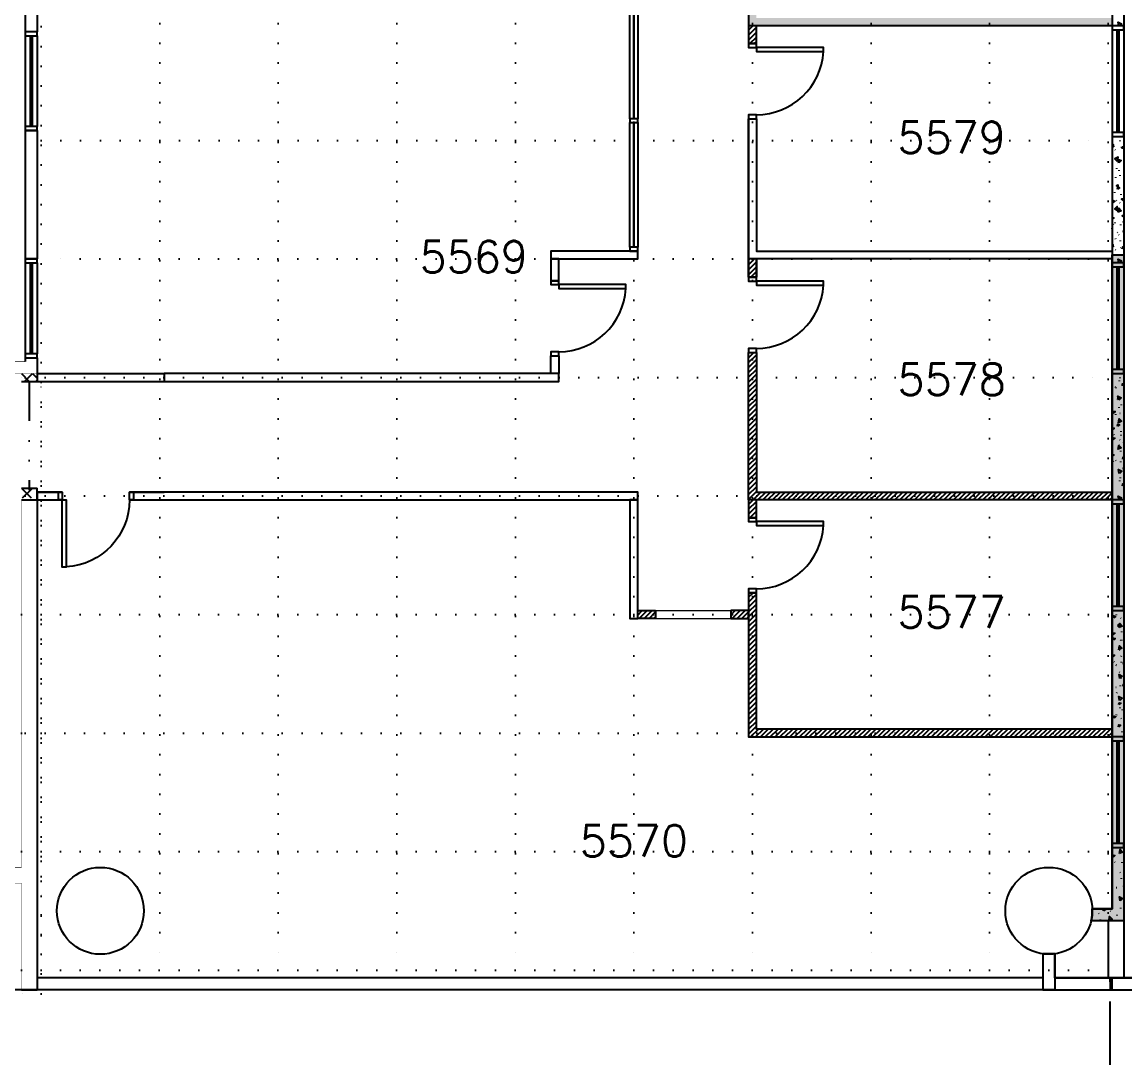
# Model space of a CAD drawing. Extents: x -68523 to 336700, y -113452 to 119396.
# Drawn here: x 185009 to 198963, y -19062 to -5952 of the extents above; entities that cross this region are included whole.
import ezdxf

# ---------------------------------------------------------------- set-up
doc = ezdxf.new("R2010")
doc.units = 0
doc.header["$LTSCALE"] = 1000
doc.header["$MEASUREMENT"] = 0
for name, pattern in [('EC-5thFloor-s6144$0$CENTER', [2, 1.25, -0.25, 0.25, -0.25]), ('S3144a$0$DIVIDE', [1.25, 0.5, -0.25, 0, -0.25, 0, -0.25]), ('S3144a$0$DOT', [0.25, 0, -0.25]), ('s5144a$0$CENTER', [2, 1.25, -0.25, 0.25, -0.25])]:
    doc.linetypes.add(name, pattern=pattern)
doc.layers.get('0').update_dxf_attribs({"linetype": 'CONTINUOUS'})
for name, color, linetype in [('EC-5thFloor-s6144$0$-3', 1, 'CONTINUOUS'), ('EC-5thFloor-s6144$0$-4', 1, 'CONTINUOUS'), ('EC-5thFloor-s6144$0$-8', 1, 'CONTINUOUS'), ('EC-5thFloor-s6144$0$20', 2, 'CONTINUOUS'), ('EC-5thFloor-s6144$0$ECOLUMN', 7, 'CONTINUOUS'), ('EC-5thFloor-s6144$0$EWALL', 3, 'CONTINUOUS'), ('EC-5thFloor-s6144$0$RC', 7, 'CONTINUOUS'), ('S3144a$0$-3', 7, 'CONTINUOUS'), ('S3144a$0$-4', 7, 'CONTINUOUS'), ('S3144a$0$-5', 7, 'CONTINUOUS'), ('S3144a$0$-8', 7, 'CONTINUOUS'), ('S3144a$0$11', 14, 'CONTINUOUS'), ('S3144a$0$17', 14, 'CONTINUOUS'), ('S3144a$0$20', 7, 'CONTINUOUS'), ('S3144a$0$4', 7, 'CONTINUOUS'), ('S3144a$0$6', 7, 'CONTINUOUS'), ('S3144a$0$EWALL', 3, 'CONTINUOUS'), ('S3144a$0$GA', 253, 'CONTINUOUS'), ('S3144a$0$ld11-hatch', 2, 'CONTINUOUS'), ('S3144a$0$N-DRYWALL', 2, 'CONTINUOUS'), ('S3144a$0$ROOM-NO', 4, 'CONTINUOUS'), ('s5144a$0$-4', 7, 'CONTINUOUS'), ('s5144a$0$area-cfa', 40, 'CONTINUOUS'), ('s5144a$0$ld11-hatch', 2, 'CONTINUOUS'), ('s5144a$0$RC', 2, 'CONTINUOUS')]:
    doc.layers.add(name, color=color, linetype=linetype)
for name, color, linetype, lineweight in [('EC-5thFloor-s6144$0$EWINDOW', 9, 'CONTINUOUS', 9), ('EC-5thFloor-s6144$0$existing-phase', 13, 'CONTINUOUS', 13), ('S3144a$0$EWINDOW', 9, 'CONTINUOUS', 9), ('S3144a$0$LP - Loose Furniture', 1, 'CONTINUOUS', 9), ('s5144a$0$existing-phase', 13, 'CONTINUOUS', 13)]:
    doc.layers.add(name, color=color, linetype=linetype, lineweight=lineweight)
doc.styles.add('S3144a$0$STANDARD', font='SIMPLEX')
pattern_1 = [(45, (1e-10, -250000), (-30.9359217, 30.9359217), [])]

# ---------------------------------------------------------------- blocks, each defined once
blk = doc.blocks.new('s5144a')
at = {"layer": 's5144a$0$-4', "color": 52, "linetype": 'Continuous'}
for p, q in [((198075, -18050), (198775, -18050)), ((198775, -18050), (198775, -18200)), ((198775, -18050), (198775, -18200)), ((198775, -18050), (198775, -18200)), ((197925, -18200), (198775, -18200))]:
    blk.add_line(p, q, dxfattribs=at)
at = {"layer": 's5144a$0$area-cfa', "color": 40, "linetype": 's5144a$0$CENTER'}
blk.add_lwpolyline([(198775, -18050.00041), (218475, -18050.00041), (218475, -38550.00041), (217000, -38550.00041), (217000, -39600.00041), (198775, -39600.00041)], close=True, dxfattribs=at)
at = {"layer": 's5144a$0$existing-phase', "linetype": 's5144a$0$CENTER'}
blk.add_lwpolyline([(198775, -18050.00041), (218475, -18050.00041), (218475, -38550.00041), (217000, -38550.00041), (217000, -39600.00041), (198775, -39600.00041)], close=True, dxfattribs=at)
at = {"layer": 's5144a$0$ld11-hatch'}
blk.add_lwpolyline([(198075, -17744.9, -0.0020680743), (197922.9868, -17744.58146), (197925, -18199.9), (210299.9, -18199.9), (210299.9, -18274.9), (215550.00001, -18275.00041), (215549.9, -20550), (215775.00001, -20549.89762), (215775.00001, -18275.00041), (218200, -18275.00041), (218199.91578, -38549.9158), (218424.9, -38549.90001), (218425, -18050.00041), (198075, -18049.8)], format="xyb", close=True, dxfattribs=at)
at = {"layer": 's5144a$0$RC', "linetype": 'Continuous'}
for p, q in [((198075, -18049.9), (198775, -18049.9)), ((197925, -18199.9), (198775, -18199.9))]:
    blk.add_line(p, q, dxfattribs=at)
at = {"layer": 's5144a$0$RC'}
for p, q in [((198800, -18199.9), (198800, -18049.9)), ((198800, -18049.9), (201850, -18049.9)), ((198800, -18199.9), (201850, -18199.9))]:
    blk.add_line(p, q, dxfattribs=at)
blk = doc.blocks.new('S3144a$0$D85')
at = {"layer": 'S3144a$0$6', "color": 7, "linetype": 'Continuous'}
for points in [[(-900, 100), (-850, 100), (-850, 950), (-900, 950)], [(-900, 100), (-950, 100), (-950, 0), (-900, 0)], [(0, 100), (-50, 100), (-50, 0), (0, 0)]]:
    blk.add_lwpolyline(points, close=True, dxfattribs=at)
blk.add_arc((-900, 100), 850, 360, 86.6277, dxfattribs=at)

msp = doc.modelspace()

# ---------------------------------------------------------------- hatches: boundary and pattern name
at = {"layer": 'S3144a$0$17', "linetype": 'Continuous'}
h = msp.add_hatch(color=14, dxfattribs=at)
h.dxf.hatch_style = 1
h.paths.add_polyline_path([(194199.6, -6000), (194199.6, -4175), (194299.6, -4175), (194299.6, -5900), (198800, -5900), (198799.6, -6000)])
h = msp.add_hatch(dxfattribs=at)
h.set_pattern_fill('ANSI31', color=14, scale=350)
h.set_pattern_definition(pattern_1)
h.paths.add_polyline_path([(194199.6, -10132.5), (194299.6, -10132.5), (194299.6, -11900), (198800, -11900), (198800, -12000), (194299.6, -12000), (194199.6, -12000)])
h.paths.add_polyline_path([(194199.6, -12225), (194299.6, -12225), (194299.6, -12000), (194199.6, -12000)])
h.paths.add_polyline_path([(194199.6, -9182.5), (194299.6, -9182.5), (194299.6, -8950), (194199.6, -8950)], flags=0)
h.paths.add_polyline_path([(194199.6, -6225), (194299.6, -6225), (194299.6, -6000), (194199.6, -6000)])
edge = h.paths.add_edge_path(flags=17)
edge.add_line((194199.6, -9182.5), (194199.6, -7175))
edge.add_line((194199.6, -7175), (194299.6, -7175))
edge.add_line((194299.6, -7175), (194299.6, -8850))
edge.add_line((194299.6, -8850), (198800, -8850))
edge.add_line((198800, -8850), (198800, -8950))
edge.add_line((198800, -8950), (194299.6, -8950))
edge.add_line((194299.6, -8950), (194299.6, -9182.5))
edge.add_line((194299.6, -9182.5), (194199.6, -9182.5))
edge.add_line((194199.6, -9182.5), (194199.6, -7175))
h.paths.add_polyline_path([(194199.6, -9182.5), (194199.6, -7175), (194299.6, -7175), (194299.6, -8850), (198800, -8850), (198800, -8950), (194299.6, -8950), (194299.6, -9182.5)], flags=17)
edge = h.paths.add_edge_path(flags=0)
edge.add_line((194199.6, -7175), (194199.6, -9000))
h = msp.add_hatch(dxfattribs=at)
h.set_pattern_fill('ANSI31', color=14, scale=350)
h.set_pattern_definition(pattern_1)
h.paths.add_polyline_path([(194199.6, -6225), (194299.6, -6225), (194299.6, -6000), (194199.6, -6000)])
h = msp.add_hatch(dxfattribs=at)
h.set_pattern_fill('ANSI31', color=14, scale=350)
h.set_pattern_definition(pattern_1)
h.paths.add_polyline_path([(194199.6, -9182.5), (194299.6, -9182.5), (194299.6, -8950), (194199.6, -8950)])
h = msp.add_hatch(dxfattribs=at)
h.set_pattern_fill('ANSI31', color=14, scale=350)
h.set_pattern_definition(pattern_1)
h.paths.add_polyline_path([(198800, -15000), (198800, -14900), (194299.6, -14900), (194299.6, -13175), (194199.6, -13175), (194199.6, -15000)])
h = msp.add_hatch(dxfattribs=at)
h.set_pattern_fill('ANSI31', color=14, scale=350)
h.set_pattern_definition(pattern_1)
h.paths.add_polyline_path([(193025, -13400), (193025, -13500), (192800, -13500), (192800, -13400)])
h = msp.add_hatch(dxfattribs=at)
h.set_pattern_fill('ANSI31', color=14, scale=350)
h.set_pattern_definition(pattern_1)
h.paths.add_polyline_path([(193975, -13400), (193975, -13500), (194199.6, -13500), (194199.6, -13400)])
at = {"layer": 'S3144a$0$ld11-hatch'}
h = msp.add_hatch(dxfattribs=at)
h.set_pattern_fill('DOTS', color=256, scale=1000, style=0)
edge = h.paths.add_edge_path()
edge.add_line((198800, -8900), (198950, -8900))
edge.add_line((198950, -8900), (198950, -17325))
edge.add_line((198950, -17325), (198535.6, -17325))
edge.add_arc((198000.4, -17200), 549.6, 346.85515, 362.60814)
edge.add_line((198549.4, -17175), (198800, -17175))
edge.add_line((198800, -17175), (198800, -8900))

# ---------------------------------------------------------------- linework, layer by layer
at = {"color": 9, "linetype": 'S3144a$0$DIVIDE'}
msp.add_line((185100, -10500), (185100, -11875), dxfattribs=at)
msp.add_line((185100, -10500), (185100, -11875), dxfattribs=at)
at = {"layer": 'EC-5thFloor-s6144$0$-3', "linetype": 'Continuous'}
for p, q in [((198800, -7400), (198800, -9000)), ((198950, -7400), (198950, -9000)), ((198950, -9000), (198800, -9000)), ((198950, -15000), (198800, -15000)), ((198800, -16400), (198950, -16400))]:
    msp.add_line(p, q, dxfattribs=at)
at = {"layer": 'EC-5thFloor-s6144$0$-4', "linetype": 'Continuous'}
for p, q in [((198075, -17744.9), (198075, -18050)), ((198075, -17744.9), (198075, -18050)), ((198075, -18050), (198775, -18050)), ((198075, -18050), (198775, -18050)), ((197925, -18200), (198775, -18200)), ((197925, -18200), (198775, -18200))]:
    msp.add_line(p, q, dxfattribs=at)
at = {"layer": 'EC-5thFloor-s6144$0$-8', "linetype": 'Continuous'}
for p, q in [((198750, -17325), (198750, -18050)), ((198750, -17325), (198750, -18050)), ((198750, -17325), (198750, -18050)), ((198750, -17325), (198750, -18050)), ((198750, -17325), (198750, -18050)), ((198750, -17325), (198750, -18050)), ((198950, -17325), (198950, -18050))]:
    msp.add_line(p, q, dxfattribs=at)
at = {"layer": 'EC-5thFloor-s6144$0$20', "linetype": 'Continuous'}
for p, q in [((198860.3, -7808.7), (198859.7, -7800)), ((198846.7, -7922.8), (198847.3, -7914.1)), ((198890.7, -7833.4), (198891.3, -7824.7)), ((198904.3, -7898.1), (198903.7, -7889.4)), ((198835.5, -8113.1), (198834.9, -8104.4)), ((198857.3, -8212.1), (198852.1, -8215.9)), ((198915.5, -8137.8), (198916.1, -8129.1)), ((198893.7, -8236.8), (198898.9, -8240.6)), ((198815.8, -8508.2), (198819.4, -8515.4)), ((198838.8, -8498.6), (198838.2, -8489.9)), ((198935.2, -8483.5), (198931.6, -8490.7)), ((198801, -8582.3), (198805.3, -8585.6)), ((198869.6, -8615.6), (198864.5, -8619.4)), ((198881.4, -8640.3), (198886.5, -8644.1)), ((198912.2, -8523.3), (198912.8, -8514.6)), ((198950, -8607), (198945.7, -8610.3)), ((198801, -8785.2), (198817.2, -8797.5)), ((198845.7, -8701.1), (198845.1, -8692.4)), ((198905.3, -8725.8), (198905.9, -8717.1)), ((198838.3, -8832.4), (198843.5, -8836.2)), ((198912.7, -8807.7), (198907.5, -8811.5)), ((198950, -8809.9), (198933.8, -8822.2))]:
    msp.add_line(p, q, dxfattribs=at)
for points in [[(198866.8, -7711.2), (198877.5, -7661.1), (198836.4, -7681.1), (198866.1, -7710.7)], [(198884.2, -7735.9), (198873.5, -7685.8), (198914.6, -7705.8), (198884.9, -7735.4)], [(198880.1, -8041.9), (198877.7, -8017.4), (198856.5, -8023.9), (198880.1, -8041.9)], [(198870.9, -8066.6), (198873.3, -8042.1), (198894.5, -8048.6), (198870.9, -8066.6)], [(198809.8, -8236.8), (198812.2, -8212.3), (198833.4, -8218.7), (198809.8, -8236.8)], [(198941.2, -8212.1), (198938.8, -8187.6), (198917.6, -8194), (198941.2, -8212.1)], [(198872.8, -8335.2), (198865.7, -8284.4), (198834, -8317.3), (198872, -8334.9)], [(198878.2, -8359.9), (198885.3, -8309.1), (198917, -8342), (198879, -8359.6)], [(198800, -8427.3), (198800.3, -8424.2), (198821.5, -8430.6), (198800, -8447.1)], [(198951, -8402.6), (198950.7, -8399.5), (198929.5, -8405.9), (198951, -8422.4)], [(198805.3, -8585.6), (198802.8, -8561.1), (198801, -8561.7)], [(198945.7, -8610.3), (198948.2, -8585.8), (198950, -8586.4)], [(198817.2, -8797.5), (198814.8, -8773), (198801, -8777.2)], [(198933.8, -8822.2), (198936.2, -8797.7), (198950, -8801.9)], [(198887.2, -9000), (198877.3, -8953.6), (198918.4, -8973.5), (198891.8, -9000)]]:
    msp.add_lwpolyline(points, dxfattribs=at)
at = {"layer": 'EC-5thFloor-s6144$0$ECOLUMN'}
msp.add_circle((198000, -17200), 550, dxfattribs=at)
at = {"layer": 'EC-5thFloor-s6144$0$EWALL'}
for p, q in [((198950, -9000), (198800, -9000)), ((198800, -10400), (198950, -10400)), ((198800, -10400), (198800, -12000)), ((198950, -10400), (198950, -12000)), ((198950, -12000), (198800, -12000)), ((198800, -13400), (198950, -13400)), ((198800, -13400), (198800, -15000)), ((198950, -13400), (198950, -15000)), ((198800, -16400), (198800, -17175)), ((198950, -16400), (198950, -17325)), ((198800, -17175), (198549.4, -17175)), ((198950, -17325), (198535.6, -17325))]:
    msp.add_line(p, q, dxfattribs=at)
at = {"layer": 'EC-5thFloor-s6144$0$EWINDOW', "linetype": 'Continuous'}
for p, q in [((198800, -9050), (198800, -10350)), ((198862.5, -9050), (198862.5, -10350)), ((198887.5, -9070), (198862.5, -9070)), ((198887.5, -9050), (198887.5, -10350)), ((198950, -9050), (198950, -10350)), ((198887.5, -10330), (198862.5, -10330)), ((198800, -12050), (198800, -13350)), ((198862.5, -12050), (198862.5, -13350)), ((198887.5, -12070), (198862.5, -12070)), ((198887.5, -12050), (198887.5, -13350)), ((198950, -12050), (198950, -13350)), ((198887.5, -13330), (198862.5, -13330)), ((198862.5, -15050), (198862.5, -16350)), ((198887.5, -15070), (198862.5, -15070)), ((198887.5, -15050), (198887.5, -16350)), ((198887.5, -16330), (198862.5, -16330))]:
    msp.add_line(p, q, dxfattribs=at)
at = {"layer": 'EC-5thFloor-s6144$0$EWINDOW', "ltscale": 0.5}
for p, q in [((198800, -15050), (198800, -16350)), ((198950, -15050), (198950, -16350))]:
    msp.add_line(p, q, dxfattribs=at)
at = {"layer": 'EC-5thFloor-s6144$0$EWINDOW', "linetype": 'Continuous'}
for points in [[(198950, -9050), (198950, -9000), (198800, -9000), (198800, -9050)], [(198950, -10400), (198950, -10350), (198800, -10350), (198800, -10400)], [(198950, -12050), (198950, -12000), (198800, -12000), (198800, -12050)], [(198950, -13400), (198950, -13350), (198800, -13350), (198800, -13400)]]:
    msp.add_lwpolyline(points, close=True, dxfattribs=at)
at = {"layer": 'EC-5thFloor-s6144$0$EWINDOW', "ltscale": 0.5}
for points in [[(198950, -15050), (198950, -15000), (198800, -15000), (198800, -15050)], [(198950, -16400), (198950, -16350), (198800, -16350), (198800, -16400)]]:
    msp.add_lwpolyline(points, close=True, dxfattribs=at)
at = {"layer": 'EC-5thFloor-s6144$0$existing-phase', "linetype": 'EC-5thFloor-s6144$0$CENTER'}
msp.add_lwpolyline([(198775, -18050), (218475, -18050), (218475, -38550), (217000, -38550), (217000, -39600), (198775, -39600)], close=True, dxfattribs=at)
at = {"layer": 'EC-5thFloor-s6144$0$RC', "linetype": 'Continuous'}
for p, q in [((198075, -18049.9), (198775, -18049.9)), ((197925, -18199.9), (198775, -18199.9))]:
    msp.add_line(p, q, dxfattribs=at)
at = {"layer": 'EC-5thFloor-s6144$0$RC'}
for p, q in [((198800, -18050), (218424.9, -18050)), ((198800, -18200), (218424.9, -18200))]:
    msp.add_line(p, q, dxfattribs=at)
at = {"layer": 'S3144a$0$-3', "color": 9, "linetype": 'Continuous'}
for p, q in [((198800, -4400), (198800, -6000)), ((198950, -4400), (198950, -6000)), ((198950, -6000), (198800, -6000)), ((198800, -7400), (198950, -7400)), ((198800, -7400), (198800, -9000)), ((198950, -7400), (198950, -9000)), ((198950, -9000), (198800, -9000)), ((198950, -9000), (198800, -9000)), ((198800, -10400), (198950, -10400)), ((198800, -10400), (198800, -12000)), ((198950, -10400), (198950, -12000)), ((185000, -12000), (185200, -12000)), ((185200, -12000), (185200, -18200)), ((198950, -12000), (198800, -12000)), ((198800, -13400), (198950, -13400)), ((198800, -13400), (198800, -15000)), ((198950, -13400), (198950, -15000)), ((198950, -15000), (198800, -15000)), ((198950, -15000), (198800, -15000)), ((198800, -16400), (198800, -17175)), ((198800, -16400), (198950, -16400)), ((198800, -16400), (198950, -16400)), ((198950, -16400), (198950, -17325)), ((198800, -17175), (198549.4, -17175)), ((198950, -17325), (198535.6, -17325)), ((185000, -18200), (185200, -18200))]:
    msp.add_line(p, q, dxfattribs=at)
for centre in [(186000, -17200), (198000, -17200)]:
    msp.add_circle(centre, 550, dxfattribs=at)
at = {"layer": 'S3144a$0$-4', "color": 9, "linetype": 'Continuous'}
for p, q in [((185050, -4325), (185050, -6075)), ((185200, -4325), (185200, -6075)), ((185200, -6075), (185050, -6075)), ((185200, -7325), (185050, -7325)), ((185050, -7325), (185050, -8950)), ((185200, -7325), (185200, -8950)), ((185050, -8950), (185200, -8950)), ((185050, -10200), (185200, -10200)), ((185050, -10200), (185050, -10250)), ((185200, -10200), (185200, -10500)), ((185000, -10500), (185200, -10500)), ((197925, -17744.9), (197925, -18200)), ((198075, -17744.9), (198075, -18050)), ((197925, -18050), (185200, -18050)), ((198075, -18050), (198775, -18050)), ((198775, -18050), (198775, -18200)), ((198775, -18050), (198775, -18200)), ((198775, -18050), (198775, -18200)), ((197925, -18200), (185200, -18200)), ((197925, -18200), (198775, -18200))]:
    msp.add_line(p, q, dxfattribs=at)
at = {"layer": 'S3144a$0$-4', "color": 9}
for p in [(185000, -11850), (185200.1, -12000)]:
    msp.add_line(p, (185200.1, -11850), dxfattribs=at)
at = {"layer": 'S3144a$0$-5', "color": 9, "linetype": 'Continuous'}
for p, q in [((185050, -6125), (185050, -7275)), ((185112.5, -6125), (185112.5, -7275)), ((185137.5, -6125), (185137.5, -7275)), ((185200, -6125), (185200, -7275)), ((198800, -6050), (198800, -7350)), ((198862.5, -6050), (198862.5, -7350)), ((198887.5, -6070), (198862.5, -6070)), ((198887.5, -6050), (198887.5, -7350)), ((198950, -6050), (198950, -7350)), ((185137.5, -6145), (185112.5, -6145)), ((185137.5, -7255), (185112.5, -7255)), ((198887.5, -7330), (198862.5, -7330)), ((185050, -9000), (185050, -10150)), ((185112.5, -9000), (185112.5, -10150)), ((185137.5, -9020), (185112.5, -9020)), ((185137.5, -9000), (185137.5, -10150)), ((185200, -9000), (185200, -10150)), ((198800, -9050), (198800, -10350)), ((198862.5, -9050), (198862.5, -10350)), ((198887.5, -9070), (198862.5, -9070)), ((198887.5, -9050), (198887.5, -10350)), ((198950, -9050), (198950, -10350)), ((185137.5, -10130), (185112.5, -10130)), ((198887.5, -10330), (198862.5, -10330)), ((198800, -12050), (198800, -13350)), ((198862.5, -12050), (198862.5, -13350)), ((198887.5, -12070), (198862.5, -12070)), ((198887.5, -12050), (198887.5, -13350)), ((198950, -12050), (198950, -13350)), ((198887.5, -13330), (198862.5, -13330)), ((198800, -15050), (198800, -16350)), ((198862.5, -15050), (198862.5, -16350)), ((198887.5, -15070), (198862.5, -15070)), ((198887.5, -15050), (198887.5, -16350)), ((198950, -15050), (198950, -16350)), ((198887.5, -16330), (198862.5, -16330))]:
    msp.add_line(p, q, dxfattribs=at)
for points in [[(198950, -6050), (198950, -6000), (198800, -6000), (198800, -6050)], [(185200, -6125), (185200, -6075), (185050, -6075), (185050, -6125)], [(185200, -7325), (185200, -7275), (185050, -7275), (185050, -7325)], [(198950, -7400), (198950, -7350), (198800, -7350), (198800, -7400)], [(185200, -9000), (185200, -8950), (185050, -8950), (185050, -9000)], [(198950, -9050), (198950, -9000), (198800, -9000), (198800, -9050)], [(185200, -10200), (185200, -10150), (185050, -10150), (185050, -10200)], [(198950, -10400), (198950, -10350), (198800, -10350), (198800, -10400)], [(198950, -12050), (198950, -12000), (198800, -12000), (198800, -12050)], [(198950, -13400), (198950, -13350), (198800, -13350), (198800, -13400)], [(198950, -15050), (198950, -15000), (198800, -15000), (198800, -15050)], [(198950, -16400), (198950, -16350), (198800, -16350), (198800, -16400)]]:
    msp.add_lwpolyline(points, close=True, dxfattribs=at)
at = {"layer": 'S3144a$0$-8', "color": 9, "linetype": 'Continuous'}
for p, q in [((185200, -10400), (185200, -10500)), ((198750, -17325), (198750, -18050)), ((198750, -17325), (198750, -18050)), ((198750, -17325), (198750, -18050))]:
    msp.add_line(p, q, dxfattribs=at)
at = {"layer": 'S3144a$0$11', "color": 9, "linetype": 'Continuous', "const_width": 5}
msp.add_lwpolyline([(176700.1, -18199.9), (176700.1, -16649.9), (184150.1, -16649.9), (185000.1, -16649.9), (185000.1, -11999.9), (185200.1, -11999.9), (185200.1, -18049.9), (185200.1, -18049.9), (185200.1, -18199.9), (185000.1, -18199.9), (185000.1, -16849.9), (183300.1, -16849.9), (183300.1, -18199.9), (183100.1, -18199.9), (183100.1, -16849.9), (176900.1, -16849.9), (176900.1, -18199.9)], close=True, dxfattribs=at)
at = {"layer": 'S3144a$0$17', "color": 14, "linetype": 'Continuous'}
for p, q in [((194199.6, -4175), (194199.6, -6000)), ((198799.6, -6000), (194199.6, -6000)), ((194199.6, -7175), (194199.6, -9000)), ((185200, -10400), (186805.9, -10400)), ((185200, -10500), (186805.9, -10500)), ((185200, -11900), (185518.2, -11900)), ((185200, -12000), (185468.2, -12000)), ((186368.2, -11900), (186805.9, -11900)), ((186418.2, -12000), (186805.9, -12000))]:
    msp.add_line(p, q, dxfattribs=at)
for points in [[(192745, -7175), (192700, -7175), (192700, -5800), (192745, -5800)], [(192800, -7175), (192755, -7175), (192755, -5800), (192800, -5800)], [(194199.6, -6225), (194299.6, -6225), (194299.6, -6000), (194199.6, -6000)], [(194199.6, -6225), (194299.6, -6225), (194299.6, -6000), (194199.6, -6000)], [(192700, -7225), (192800, -7225), (192800, -7175), (192700, -7175)], [(192745, -8800), (192700, -8800), (192700, -7225), (192745, -7225)], [(192800, -8800), (192755, -8800), (192755, -7225), (192800, -7225)], [(192700, -8850), (192800, -8850), (192800, -8800), (192700, -8800)], [(194199.6, -9182.5), (194299.6, -9182.5), (194299.6, -8950), (194199.6, -8950)], [(191700, -10175), (191800, -10175), (191800, -10400), (191700, -10400)], [(194199.6, -12225), (194299.6, -12225), (194299.6, -12000), (194199.6, -12000)], [(193025, -13400), (193025, -13500), (192800, -13500), (192800, -13400)]]:
    msp.add_lwpolyline(points, close=True, dxfattribs=at)
for points in [[(194199.6, -9182.5), (194199.6, -7175), (194299.6, -7175), (194299.6, -8850), (198800, -8850), (198800, -8950), (194299.6, -8950), (194299.6, -9182.5), (194199.6, -9182.5), (194199.6, -9182.5), (194199.6, -7175)], [(191700, -8950), (192700, -8950), (192800, -8950), (192800, -8850), (191700, -8850), (191700, -8950)], [(191700, -9225), (191800, -9225), (191800, -8950), (191700, -8950), (191700, -9225)], [(194199.6, -10132.5), (194299.6, -10132.5), (194299.6, -11900), (198800, -11900), (198800, -12000), (194299.6, -12000), (194199.6, -12000), (194199.6, -10132.5)], [(186805.9, -10500), (191300, -10500), (191800, -10500), (191800, -10400), (186805.9, -10400), (186805.9, -10500)], [(185518.2, -11900), (185200, -11900), (185200.1, -11999.9), (185518.2, -11999.9)], [(192800, -12000), (192800, -11900), (186368.2, -11900)], [(186368.2, -11999.9), (192800, -12000)], [(192800, -13500), (192800, -12000), (192700, -12000), (192700, -13500), (192800, -13500)], [(198800, -15000), (198800, -14900), (194299.6, -14900), (194299.6, -13175), (194199.6, -13175), (194199.6, -15000), (198800, -15000)], [(193975, -13400), (193975, -13500), (194199.6, -13500), (194199.6, -13400), (193975, -13400)]]:
    msp.add_lwpolyline(points, dxfattribs=at)
at = {"layer": 'S3144a$0$20', "color": 9, "linetype": 'Continuous'}
for p, q in [((198801, -7514.5), (198821, -7529.8)), ((198901.5, -7458.1), (198902.1, -7449.4)), ((198803, -7589.3), (198801, -7593.4)), ((198834.5, -7564.7), (198839.6, -7568.5)), ((198916.5, -7540), (198911.4, -7543.8)), ((198950, -7539.2), (198930, -7554.5)), ((198948, -7614), (198950, -7618.1)), ((198860.3, -7808.7), (198859.7, -7800)), ((198846.7, -7922.8), (198847.3, -7914.1)), ((198890.7, -7833.4), (198891.3, -7824.7)), ((198904.3, -7898.1), (198903.7, -7889.4)), ((198835.5, -8113.1), (198834.9, -8104.4)), ((198857.3, -8212.1), (198852.1, -8215.9)), ((198915.5, -8137.8), (198916.1, -8129.1)), ((198893.7, -8236.8), (198898.9, -8240.6)), ((198815.8, -8508.2), (198819.4, -8515.4)), ((198838.8, -8498.6), (198838.2, -8489.9)), ((198935.2, -8483.5), (198931.6, -8490.7)), ((198801, -8582.3), (198805.3, -8585.6)), ((198869.6, -8615.6), (198864.5, -8619.4)), ((198881.4, -8640.3), (198886.5, -8644.1)), ((198912.2, -8523.3), (198912.8, -8514.6)), ((198950, -8607), (198945.7, -8610.3)), ((198801, -8785.2), (198817.2, -8797.5)), ((198845.7, -8701.1), (198845.1, -8692.4)), ((198905.3, -8725.8), (198905.9, -8717.1)), ((198838.3, -8832.4), (198843.5, -8836.2)), ((198838.3, -8832.4), (198843.5, -8836.2)), ((198912.7, -8807.7), (198907.5, -8811.5)), ((198950, -8809.9), (198933.8, -8822.2)), ((185000, -10400), (185100, -10500)), ((185041.4, -10500), (185141.4, -10400)), ((185141.4, -10400), (185200, -10458.6)), ((198901.5, -10458.1), (198902.1, -10449.4)), ((185182.8, -10500), (185200, -10482.8)), ((198834.5, -10564.7), (198839.6, -10568.5)), ((198850.5, -10585.8), (198851.1, -10577.1)), ((198894.5, -10496.4), (198895.1, -10487.7)), ((198950, -10539.2), (198930, -10554.5)), ((198948, -10614), (198950, -10618.1)), ((198890.7, -10833.4), (198891.3, -10824.7)), ((198919.3, -10800.8), (198919.9, -10792.1)), ((198846.7, -10922.8), (198847.3, -10914.1)), ((198897.6, -10899.9), (198902.7, -10903.7)), ((198915.5, -11137.8), (198916.1, -11129.1)), ((198819.7, -11171.3), (198823.2, -11178.5)), ((198893.7, -11236.8), (198898.9, -11240.6)), ((198916, -11186.3), (198916.6, -11177.6)), ((198949.5, -11273.4), (198950, -11268.5)), ((198950, -11273), (198949.5, -11273.4)), ((198885.2, -11303.4), (198890.4, -11307.2)), ((198909.2, -11388.9), (198909.8, -11380.1)), ((198815.8, -11508.2), (198819.4, -11515.4)), ((198842.1, -11495.5), (198847.3, -11499.3)), ((198912.2, -11523.3), (198912.8, -11514.6)), ((198950, -11475.8), (198937.6, -11485.3)), ((198881.4, -11640.3), (198886.5, -11644.1)), ((198905.3, -11725.8), (198905.9, -11717.1)), ((198950, -11607), (198945.7, -11610.3)), ((185000, -11850), (185125, -11975)), ((185016.4, -11975), (185141.4, -11850)), ((198898.3, -11764.2), (198899, -11755.4)), ((198950, -11809.9), (198933.8, -11822.2)), ((198854.3, -13458.3), (198854.9, -13449.6)), ((198905.2, -13493.1), (198910.4, -13496.9)), ((198923.1, -13673.3), (198923.7, -13664.5)), ((198827.3, -13764.5), (198830.9, -13771.7)), ((198901.4, -13772.3), (198906.5, -13776.1)), ((198923.6, -13779.6), (198924.2, -13770.9)), ((198892.8, -13896.6), (198898, -13900.4)), ((198823.5, -14043.7), (198827, -14050.9)), ((198849.8, -14088.7), (198854.9, -14092.5)), ((198916.8, -13982.1), (198917.4, -13973.4)), ((198919.8, -14058.8), (198920.4, -14050.1)), ((198950, -14074.9), (198945.3, -14078.5)), ((198889, -14175.8), (198894.2, -14179.6)), ((198845.9, -14367.9), (198851.1, -14371.7)), ((198906, -14357.4), (198906.6, -14348.7)), ((198913, -14261.3), (198913.6, -14252.6)), ((198950, -14351.2), (198941.5, -14357.7)), ((198862, -14446.9), (198862.6, -14438.1)), ((198902.2, -14636.6), (198902.8, -14627.9)), ((198858.2, -14726), (198858.8, -14717.3)), ((198909, -14760.9), (198914.2, -14764.7)), ((198930.8, -14661.9), (198931.4, -14653.1)), ((198927, -14941), (198927.6, -14932.3)), ((198831.1, -16579.2), (198834.7, -16586.4)), ((198927.5, -16594.3), (198928.1, -16585.5)), ((198896.7, -16711.3), (198901.8, -16715.1)), ((198920.6, -16796.8), (198921.2, -16788)), ((198949.1, -16893.2), (198950, -16884)), ((198853.6, -16903.4), (198858.8, -16907.2)), ((198950, -16892.5), (198949.1, -16893.2)), ((198909.8, -17172.1), (198910.4, -17163.4)), ((198628.6, -17231.9), (198633.7, -17235.7)), ((198776.9, -17202), (198782, -17205.8)), ((198865.8, -17261.5), (198866.4, -17252.8)), ((198652.5, -17317.4), (198653.1, -17308.7))]:
    msp.add_line(p, q, dxfattribs=at)
for points in [[(198887.2, -6000), (198877.3, -5953.6), (198918.4, -5973.5), (198891.8, -6000)], [(198821, -7529.8), (198818.6, -7505.3), (198801, -7510.6)], [(198930, -7554.5), (198932.4, -7530), (198950, -7535.3)], [(198866.8, -7711.2), (198877.5, -7661.1), (198836.4, -7681.1), (198866.1, -7710.7)], [(198884.2, -7735.9), (198873.5, -7685.8), (198914.6, -7705.8), (198884.9, -7735.4)], [(198880.1, -8041.9), (198877.7, -8017.4), (198856.5, -8023.9), (198880.1, -8041.9)], [(198870.9, -8066.6), (198873.3, -8042.1), (198894.5, -8048.6), (198870.9, -8066.6)], [(198809.8, -8236.8), (198812.2, -8212.3), (198833.4, -8218.7), (198809.8, -8236.8)], [(198941.2, -8212.1), (198938.8, -8187.6), (198917.6, -8194), (198941.2, -8212.1)], [(198872.8, -8335.2), (198865.7, -8284.4), (198834, -8317.3), (198872, -8334.9)], [(198878.2, -8359.9), (198885.3, -8309.1), (198917, -8342), (198879, -8359.6)], [(198800, -8427.3), (198800.3, -8424.2), (198821.5, -8430.6), (198800, -8447.1)], [(198951, -8402.6), (198950.7, -8399.5), (198929.5, -8405.9), (198951, -8422.4)], [(198805.3, -8585.6), (198802.8, -8561.1), (198801, -8561.7)], [(198945.7, -8610.3), (198948.2, -8585.8), (198950, -8586.4)], [(198817.2, -8797.5), (198814.8, -8773), (198801, -8777.2)], [(198933.8, -8822.2), (198936.2, -8797.7), (198950, -8801.9)], [(198887.2, -9000), (198877.3, -8953.6), (198918.4, -8973.5), (198891.8, -9000)], [(198887.2, -9000), (198877.3, -8953.6), (198918.4, -8973.5), (198891.8, -9000)], [(198930, -10554.5), (198932.4, -10530), (198950, -10535.3)], [(198884.2, -10735.9), (198873.5, -10685.8), (198914.6, -10705.8), (198884.9, -10735.4)], [(198874.7, -10729.7), (198877.1, -10705.1), (198898.4, -10711.6), (198874.7, -10729.7)], [(198813.6, -10899.8), (198816, -10875.3), (198837.3, -10881.7), (198813.6, -10899.8)], [(198882, -11022.9), (198889.1, -10972.2), (198920.9, -11005), (198882.9, -11022.6)], [(198801.7, -11111.7), (198804.1, -11087.2), (198825.3, -11093.7), (198801.7, -11111.7)], [(198870.9, -11066.6), (198873.3, -11042.1), (198894.5, -11048.6), (198870.9, -11066.6)], [(198809.8, -11236.8), (198812.2, -11212.3), (198833.4, -11218.7), (198809.8, -11236.8)], [(198800, -11427.3), (198800.3, -11424.2), (198821.5, -11430.6), (198800, -11447.1)], [(198878.2, -11359.9), (198885.3, -11309.1), (198917, -11342), (198879, -11359.6)], [(198937.6, -11485.3), (198940.1, -11460.8), (198950, -11463.8)], [(198891.8, -11666.7), (198881.1, -11616.6), (198922.2, -11636.6), (198892.5, -11666.1)], [(198945.7, -11610.3), (198948.2, -11585.8), (198950, -11586.4)], [(198933.8, -11822.2), (198936.2, -11797.7), (198950, -11801.9)], [(198888, -12003.7), (198877.3, -11953.6), (198918.4, -11973.5), (198888.7, -12003.1)], [(198821.2, -13493.1), (198823.7, -13468.6), (198844.9, -13475), (198821.2, -13493.1)], [(198878.5, -13602.1), (198880.9, -13577.6), (198902.2, -13584), (198878.5, -13602.1)], [(198889.7, -13616.2), (198896.7, -13565.5), (198928.5, -13598.3), (198890.5, -13615.9)], [(198809.3, -13705), (198811.7, -13680.5), (198833, -13686.9), (198809.3, -13705)], [(198817.4, -13772.2), (198819.8, -13747.7), (198841.1, -13754.2), (198817.4, -13772.2)], [(198885.8, -13895.4), (198892.9, -13844.6), (198924.7, -13877.5), (198886.7, -13895.1)], [(198805.5, -13984.2), (198807.9, -13959.6), (198829.2, -13966.1), (198805.5, -13984.2)], [(198945.3, -14078.5), (198947.7, -14054), (198950, -14054.7)], [(198899.5, -14260), (198888.7, -14209.9), (198929.9, -14229.9), (198900.2, -14259.4)], [(198941.5, -14357.7), (198943.9, -14333.2), (198950, -14335)], [(198895.7, -14539.1), (198884.9, -14489), (198926, -14509), (198896.3, -14538.6)], [(198886.2, -14590.7), (198888.6, -14566.2), (198909.8, -14572.6), (198886.2, -14590.7)], [(198825.1, -14760.8), (198827.5, -14736.3), (198848.7, -14742.7), (198825.1, -14760.8)], [(198882.3, -14869.8), (198884.8, -14845.3), (198906, -14851.8), (198882.3, -14869.8)], [(198893.5, -16474.2), (198900.5, -16423.5), (198932.3, -16456.3), (198894.3, -16473.9)], [(198813.1, -16519.6), (198815.6, -16495.1), (198836.8, -16501.6), (198813.1, -16519.6)], [(198903.3, -17074.6), (198892.6, -17024.5), (198933.7, -17044.5), (198904, -17074)], [(198692.9, -17201.9), (198695.3, -17177.4), (198716.6, -17183.8), (198692.9, -17201.9)], [(198761.4, -17325), (198768.4, -17274.3), (198800.2, -17307.1), (198762.2, -17324.7)]]:
    msp.add_lwpolyline(points, dxfattribs=at)
at = {"layer": 'S3144a$0$20', "color": 9, "linetype": 'Continuous', "const_width": 5}
msp.add_lwpolyline([(183699.6, -10399.8), (185200.1, -10399.8), (185200.1, -10249.7), (185200.1, -10200), (185049.6, -10200), (185049.6, -10249.7), (183699.6, -10249.7)], close=True, dxfattribs=at)
at = {"layer": 'S3144a$0$4', "color": 7, "linetype": 'S3144a$0$DOT'}
for p, q in [((186750, 43550), (186750, -17950)), ((188250, 43550), (188250, -17950)), ((189750, 43550), (189750, -17950)), ((191250, 43550), (191250, -17950)), ((192750, 43550), (192750, -17950)), ((194250, 43550), (194250, -17950)), ((195750, 43550), (195750, -17950)), ((197250, 43550), (197250, -17950)), ((198750, 43550), (198750, -17950)), ((185250, 18000), (185250, -17950)), ((185250, -7450), (198750, -7450)), ((198750, -8950), (185250, -8950)), ((185050, -10450), (198750, -10450)), ((185050, -11950), (198750, -11950)), ((198750, -13450), (185050, -13450)), ((198750, -13450), (185050, -13450)), ((198750, -13450), (185050, -13450)), ((185050, -14950), (198750, -14950)), ((198750, -16450), (185050, -16450)), ((198750, -17950), (185050, -17950))]:
    msp.add_line(p, q, dxfattribs=at)
at = {"layer": 'S3144a$0$4', "linetype": 'S3144a$0$DOT'}
for p, q in [((186750, 43550), (186750, -17950)), ((188250, 43550), (188250, -17950)), ((189750, 43550), (189750, -17950)), ((191250, 43550), (191250, -17950)), ((192750, 43550), (192750, -17950)), ((194250, 43550), (194250, -17950)), ((195750, 43550), (195750, -17950)), ((197250, 43550), (197250, -17950)), ((198750, 43550), (198750, -17950)), ((185250, 18000), (185250, -17950)), ((185250, -7450), (198750, -7450)), ((198750, -8950), (185250, -8950)), ((174749.6, -10449.8), (185249.6, -10449.8)), ((174749.6, -10449.8), (185249.6, -10449.8)), ((185050, -10450), (198750, -10450)), ((185250, -16823.3), (185250, -10450)), ((185250, -16823.3), (185250, -10450)), ((161250, -11950), (185250, -11950)), ((161250, -11950), (185250, -11950)), ((185050, -11950), (198750, -11950)), ((185250, -13450), (176700.1, -13450)), ((185250, -13450), (176700.1, -13450)), ((198750, -13450), (185050, -13450)), ((198750, -13450), (185050, -13450)), ((198750, -13450), (185050, -13450)), ((185250, -14950), (176700.1, -14950)), ((185250, -14950), (176700.1, -14950)), ((185050, -14950), (198750, -14950)), ((185250, -16450), (176700.1, -16450)), ((185250, -16450), (176700.1, -16450)), ((198750, -16450), (185050, -16450)), ((185250, -18250), (185250, -16823.3)), ((185250, -18250), (185250, -16823.3)), ((185250, -17950), (176700.1, -17950)), ((185250, -17950), (176700.1, -17950)), ((198750, -17950), (185050, -17950)), ((161250, -18250), (185250, -18250)), ((161250, -18250), (185250, -18250))]:
    msp.add_line(p, q, dxfattribs=at)
at = {"layer": 'S3144a$0$EWALL', "color": 9}
for p, q in [((198950, -9000), (198800, -9000)), ((198800, -10400), (198950, -10400)), ((198800, -10400), (198800, -12000)), ((198950, -10400), (198950, -12000)), ((198950, -12000), (198800, -12000)), ((198800, -13400), (198950, -13400)), ((198800, -13400), (198800, -15000)), ((198950, -13400), (198950, -15000)), ((198800, -16400), (198800, -17175)), ((198950, -16400), (198950, -17325)), ((198800, -17175), (198549.4, -17175)), ((198950, -17325), (198535.6, -17325))]:
    msp.add_line(p, q, dxfattribs=at)
at = {"layer": 'S3144a$0$EWINDOW', "color": 9, "linetype": 'Continuous'}
for p, q in [((198800, -9050), (198800, -10350)), ((198862.5, -9050), (198862.5, -10350)), ((198887.5, -9070), (198862.5, -9070)), ((198887.5, -9050), (198887.5, -10350)), ((198950, -9050), (198950, -10350)), ((198887.5, -10330), (198862.5, -10330)), ((198800, -12050), (198800, -13350)), ((198862.5, -12050), (198862.5, -13350)), ((198887.5, -12070), (198862.5, -12070)), ((198887.5, -12050), (198887.5, -13350)), ((198950, -12050), (198950, -13350)), ((198887.5, -13330), (198862.5, -13330)), ((198862.5, -15050), (198862.5, -16350)), ((198887.5, -15070), (198862.5, -15070)), ((198887.5, -15050), (198887.5, -16350)), ((198887.5, -16330), (198862.5, -16330))]:
    msp.add_line(p, q, dxfattribs=at)
at = {"layer": 'S3144a$0$EWINDOW', "color": 9, "ltscale": 0.5}
for p, q in [((198800, -15050), (198800, -16350)), ((198950, -15050), (198950, -16350))]:
    msp.add_line(p, q, dxfattribs=at)
at = {"layer": 'S3144a$0$EWINDOW', "color": 9, "linetype": 'Continuous'}
for points in [[(198950, -9050), (198950, -9000), (198800, -9000), (198800, -9050)], [(198950, -10400), (198950, -10350), (198800, -10350), (198800, -10400)], [(198950, -12050), (198950, -12000), (198800, -12000), (198800, -12050)], [(198950, -13400), (198950, -13350), (198800, -13350), (198800, -13400)]]:
    msp.add_lwpolyline(points, close=True, dxfattribs=at)
at = {"layer": 'S3144a$0$EWINDOW', "color": 9, "ltscale": 0.5}
for points in [[(198950, -15050), (198950, -15000), (198800, -15000), (198800, -15050)], [(198950, -16400), (198950, -16350), (198800, -16350), (198800, -16400)]]:
    msp.add_lwpolyline(points, close=True, dxfattribs=at)
at = {"layer": 'S3144a$0$GA', "color": 9}
for points in [[(214109.6, 12109.4), (214100, 12300), (214100, 17850), (198950, 17850), (198950, -17325), (198535.6, -17325)], [(198075, -17744.9), (198075, -18199.9), (161925.2, -18199.9), (161925.2, -17643.7)]]:
    msp.add_lwpolyline(points, dxfattribs=at)
at = {"layer": 'S3144a$0$GA', "color": 9, "linetype": 'Continuous'}
msp.add_circle((198000, -17200), 550, dxfattribs=at)
at = {"layer": 'S3144a$0$ld11-hatch'}
msp.add_lwpolyline([(198800, -8900), (198950, -8900), (198950, -17325), (198535.6, -17325, 0.0688439), (198549.4, -17175), (198800, -17175)], format="xyb", close=True, dxfattribs=at)
at = {"layer": 'S3144a$0$LP - Loose Furniture'}
for p, q in [((193025, -13400), (193975, -13400)), ((193025, -13500), (193975, -13500))]:
    msp.add_line(p, q, dxfattribs=at)
at = {"layer": 'S3144a$0$N-DRYWALL', "color": 9}
for p, q in [((185200, -10399.8), (185200, -10500)), ((185200, -12000), (185200, -11900))]:
    msp.add_line(p, q, dxfattribs=at)

# ---------------------------------------------------------------- block references
msp.add_blockref('s5144a', (0, 0))
at = {"layer": 'S3144a$0$17', "color": 14, "linetype": 'Continuous', "rotation": 270}
for p in [(194199.6, -7175), (194199.6, -10132.5), (191700, -10175), (194199.6, -13175)]:
    msp.add_blockref('S3144a$0$D85', p, dxfattribs=at)
at = {"layer": 'S3144a$0$17', "color": 14, "linetype": 'Continuous', "xscale": -1, "rotation": 180}
msp.add_blockref('S3144a$0$D85', (186418.2, -11900), dxfattribs=at)

# ---------------------------------------------------------------- texts
at = {"layer": 'S3144a$0$ROOM-NO', "char_height": 400, "width": 2900, "attachment_point": 5, "style": 'S3144a$0$STANDARD'}
for s, insert in [('5579', (196771.8, -7411.1)), ('5569', (190724.6, -8922.2)), ('5578', (196771.8, -10473.6)), ('5577', (196771.8, -13417.9)), ('5570', (192749.5, -16314.2))]:
    msp.add_mtext(s, dxfattribs=dict(at, insert=insert))

doc.saveas('drawing.dxf')
